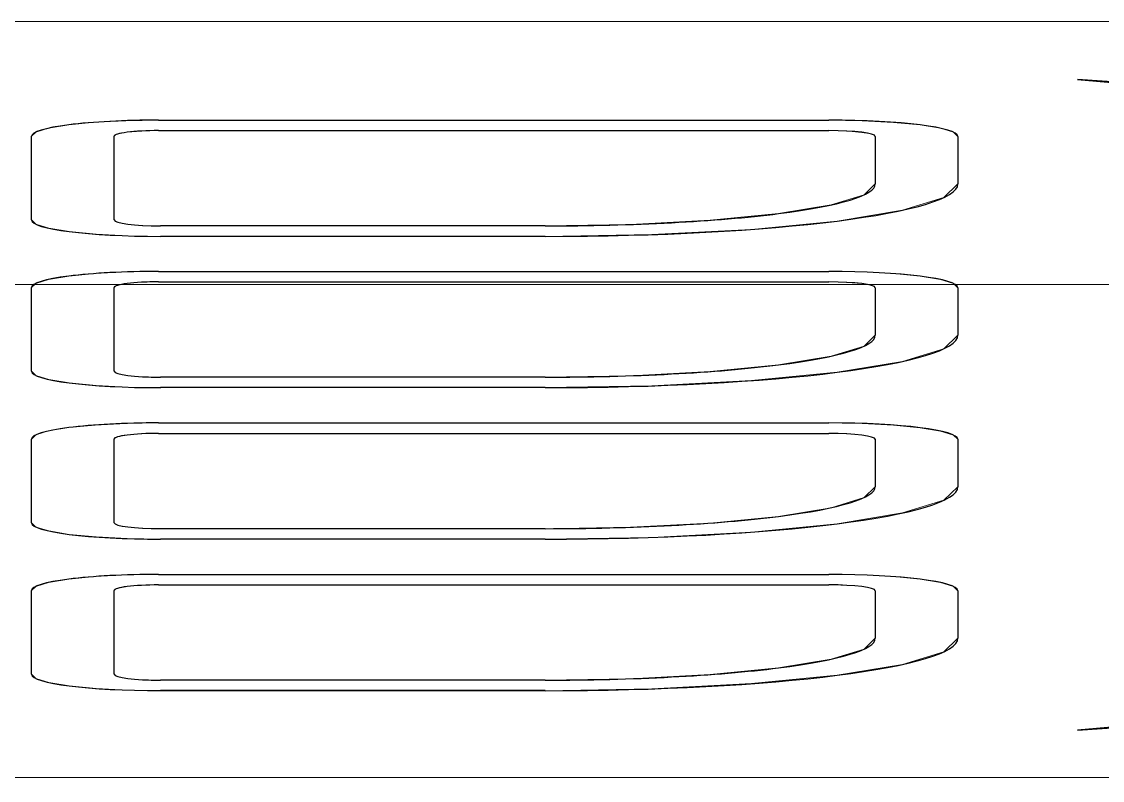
# Model space of a CAD drawing. Header units: millimetres. Extents: x -1 to 471, y -837 to 1.
# Drawn here: x 273.75 to 294.68, y -775.91 to -761.23 of the extents above; entities that cross this region are included whole.
import ezdxf

# ---------------------------------------------------------------- set-up
doc = ezdxf.new("R2010")
doc.units = ezdxf.units.MM
for name, color, linetype in [('IQ_200_3D', 1, 'Continuous'), ('IQ_204_2D', 7, 'Continuous'), ('IQ_BLACK_3D', 250, 'Continuous')]:
    doc.layers.add(name, color=color, linetype=linetype)

msp = doc.modelspace()

# ---------------------------------------------------------------- linework, layer by layer
at = {"layer": 'IQ_200_3D', "linetype": 'Continuous', "lineweight": 5}
msp.add_3dface([(347, -766.312, 937.677), (123.039, -766.312, 937.677), (123.039, -755.283, 931.06), (347, -755.283, 931.06)], dxfattribs=at)
for points, invisible_edges in [([(347, -761.084, 1072.282), (123.039, -761.084, 1072.282), (123.039, -761.225, 1071.707), (347, -761.225, 1071.707)], 1), ([(263, -762.462, 1062.048), (347, -761.225, 1071.707), (123.039, -761.225, 1071.707), (207, -762.462, 1062.048)], 5), ([(347, -761.225, 1071.707), (263, -762.462, 1062.048), (294.199, -762.346, 1062.954)], 15), ([(347, -761.225, 1071.707), (294.199, -762.346, 1062.954), (302.743, -762.942, 1058.293)], 13), ([(276.406, -763.132, 1056.81), (294.199, -762.346, 1062.954), (263, -762.462, 1062.048)], 15), ([(275.768, -763.143, 1056.727), (276.406, -763.132, 1056.81), (263, -762.462, 1062.048)], 14), ([(274.664, -763.224, 1056.094), (275.174, -763.174, 1056.482), (263, -762.462, 1062.048)], 14), ([(275.768, -763.143, 1056.727), (263, -762.462, 1062.048), (275.174, -763.174, 1056.482)], 3), ([(274.027, -763.364, 1054.999), (274.273, -763.288, 1055.588), (263, -762.462, 1062.048)], 14), ([(263, -762.462, 1062.048), (273.943, -763.445, 1054.366), (274.027, -763.364, 1054.999)], 13), ([(264.725, -764.217, 1048.336), (273.943, -763.445, 1054.366), (263, -762.462, 1062.048)], 15), ([(274.273, -763.288, 1055.588), (274.664, -763.224, 1056.094), (263, -762.462, 1062.048)], 14), ([(289.386, -763.132, 1056.81), (294.199, -762.346, 1062.954), (276.406, -763.132, 1056.81)], 3), ([(294.199, -762.346, 1062.954), (289.386, -763.132, 1056.81), (290.033, -763.143, 1056.725)], 13), ([(290.033, -763.143, 1056.725), (290.636, -763.175, 1056.478), (294.199, -762.346, 1062.954)], 14), ([(290.636, -763.175, 1056.478), (291.154, -763.225, 1056.083), (294.199, -762.346, 1062.954)], 14), ([(291.154, -763.225, 1056.083), (291.551, -763.291, 1055.57), (294.199, -762.346, 1062.954)], 14), ([(301.72, -762.992, 1057.907), (294.199, -762.346, 1062.954), (291.551, -763.291, 1055.57)], 14), ([(291.801, -763.367, 1054.972), (301.72, -762.992, 1057.907), (291.551, -763.291, 1055.57)], 3), ([(291.801, -763.367, 1054.972), (291.886, -763.45, 1054.33), (301.72, -762.992, 1057.907)], 14), ([(303.384, -763.39, 1054.799), (301.72, -762.992, 1057.907), (291.886, -763.45, 1054.33)], 15), ([(275.658, -763.39, 1054.795), (275.543, -763.445, 1054.366), (276.406, -763.335, 1055.223)], 15), ([(283.892, -765.18, 1040.813), (276.406, -763.335, 1055.223), (275.543, -763.445, 1054.366)], 15), ([(276.406, -763.335, 1055.223), (275.974, -763.35, 1055.108), (275.658, -763.39, 1054.795)], 15), ([(275.658, -763.39, 1054.795), (275.974, -763.35, 1055.108), (275.796, -763.367, 1054.972)], 1), ([(276.406, -763.335, 1055.223), (276.183, -763.339, 1055.194), (275.974, -763.35, 1055.108)], 12), ([(283.892, -765.18, 1040.813), (290.286, -764.368, 1047.155), (276.406, -763.335, 1055.223)], 15), ([(290.286, -764.368, 1047.155), (289.386, -763.335, 1055.223), (276.406, -763.335, 1055.223)], 13), ([(289.619, -763.339, 1055.192), (289.386, -763.335, 1055.223), (289.836, -763.351, 1055.103)], 2), ([(289.836, -763.351, 1055.103), (289.386, -763.335, 1055.223), (290.286, -763.45, 1054.33)], 15), ([(290.286, -763.45, 1054.33), (289.386, -763.335, 1055.223), (290.286, -764.368, 1047.155)], 3), ([(289.836, -763.351, 1055.103), (290.286, -763.45, 1054.33), (290.255, -763.42, 1054.561)], 13), ([(290.255, -763.42, 1054.561), (290.022, -763.369, 1054.961), (289.836, -763.351, 1055.103)], 13), ([(290.022, -763.369, 1054.961), (290.255, -763.42, 1054.561), (290.165, -763.392, 1054.776)], 1), ([(271.556, -764.217, 1048.336), (273.943, -763.445, 1054.366), (264.725, -764.217, 1048.336)], 3), ([(273.943, -765.065, 1041.706), (273.943, -763.445, 1054.366), (271.556, -764.217, 1048.336)], 14), ([(275.572, -763.416, 1054.588), (275.543, -763.445, 1054.366), (275.658, -763.39, 1054.795)], 2), ([(275.543, -763.445, 1054.366), (275.543, -765.065, 1041.706), (283.892, -765.18, 1040.813)], 14), ([(291.551, -766.219, 1032.689), (303.384, -763.39, 1054.799), (291.614, -764.631, 1045.103)], 15), ([(303.384, -763.39, 1054.799), (291.551, -766.219, 1032.689), (291.801, -766.296, 1032.091)], 13), ([(291.886, -764.368, 1047.155), (291.614, -764.631, 1045.103), (303.384, -763.39, 1054.799)], 14), ([(291.886, -766.378, 1031.45), (303.384, -763.39, 1054.799), (291.801, -766.296, 1032.091)], 3), ([(291.886, -764.368, 1047.155), (303.384, -763.39, 1054.799), (291.886, -763.45, 1054.33)], 3), ([(291.886, -767.296, 1024.274), (291.886, -769.311, 1008.537), (303.384, -763.39, 1054.799)], 15), ([(303.384, -763.39, 1054.799), (291.886, -766.378, 1031.45), (291.886, -767.296, 1024.274)], 13), ([(303.384, -773.897, 972.703), (303.384, -763.39, 1054.799), (291.886, -769.311, 1008.537)], 14), ([(273.943, -765.065, 1041.706), (271.556, -764.217, 1048.336), (271.556, -764.318, 1047.542)], 13), ([(274.028, -765.147, 1041.064), (273.943, -765.065, 1041.706), (264.725, -764.318, 1047.542)], 14), ([(271.556, -764.318, 1047.542), (264.725, -764.318, 1047.542), (273.943, -765.065, 1041.706)], 14), ([(264.725, -764.318, 1047.542), (274.027, -766.292, 1032.118), (274.028, -765.147, 1041.064)], 15), ([(264.725, -767.145, 1025.455), (274.027, -766.292, 1032.118), (264.725, -764.318, 1047.542)], 15), ([(290.286, -764.368, 1047.155), (283.892, -765.18, 1040.813), (285.547, -765.152, 1041.029)], 13), ([(285.547, -765.152, 1041.029), (290.068, -764.578, 1045.513), (290.286, -764.368, 1047.155)], 13), ([(285.547, -765.152, 1041.029), (288.413, -764.942, 1042.67), (290.068, -764.578, 1045.513)], 15), ([(290.068, -764.578, 1045.513), (288.413, -764.942, 1042.67), (289.429, -764.774, 1043.984)], 1), ([(291.614, -764.631, 1045.103), (290.815, -764.875, 1043.19), (291.551, -766.219, 1032.689)], 14), ([(287.089, -765.071, 1041.662), (288.413, -764.942, 1042.67), (285.547, -765.152, 1041.029)], 2), ([(291.154, -766.154, 1033.203), (290.815, -764.875, 1043.19), (289.545, -765.085, 1041.548)], 13), ([(291.154, -766.154, 1033.203), (291.551, -766.219, 1032.689), (290.815, -764.875, 1043.19)], 14), ([(274.273, -766.217, 1032.708), (274.028, -765.147, 1041.064), (274.027, -766.292, 1032.118)], 3), ([(274.278, -765.224, 1040.466), (274.028, -765.147, 1041.064), (274.273, -766.217, 1032.708)], 14), ([(274.278, -765.224, 1040.466), (274.273, -766.217, 1032.708), (274.664, -766.152, 1033.214)], 13), ([(274.664, -766.152, 1033.214), (274.675, -765.29, 1039.952), (274.278, -765.224, 1040.466)], 13), ([(275.993, -765.164, 1040.932), (276.443, -765.18, 1040.813), (275.543, -765.065, 1041.706)], 15), ([(275.573, -765.095, 1041.474), (275.993, -765.164, 1040.932), (275.543, -765.065, 1041.706)], 3), ([(283.892, -765.18, 1040.813), (275.543, -765.065, 1041.706), (276.443, -765.18, 1040.813)], 3), ([(275.573, -765.095, 1041.474), (275.806, -765.146, 1041.074), (275.993, -765.164, 1040.932)], 13), ([(275.663, -765.122, 1041.259), (275.806, -765.146, 1041.074), (275.573, -765.095, 1041.474)], 2), ([(276.443, -765.18, 1040.813), (275.993, -765.164, 1040.932), (276.21, -765.176, 1040.843)], 1), ([(289.386, -766.061, 1033.929), (287.889, -765.247, 1040.288), (285.961, -765.348, 1039.496)], 13), ([(290.033, -766.071, 1033.845), (289.545, -765.085, 1041.548), (287.889, -765.247, 1040.288)], 13), ([(287.889, -765.247, 1040.288), (289.386, -766.061, 1033.929), (290.033, -766.071, 1033.845)], 13), ([(289.545, -765.085, 1041.548), (290.033, -766.071, 1033.845), (290.636, -766.103, 1033.597)], 13), ([(289.545, -765.085, 1041.548), (290.636, -766.103, 1033.597), (291.154, -766.154, 1033.203)], 13), ([(274.664, -766.152, 1033.214), (275.174, -766.103, 1033.602), (274.675, -765.29, 1039.952)], 14), ([(275.193, -765.34, 1039.558), (274.675, -765.29, 1039.952), (275.174, -766.103, 1033.602)], 14), ([(275.768, -766.071, 1033.846), (275.193, -765.34, 1039.558), (275.174, -766.103, 1033.602)], 3), ([(275.796, -765.372, 1039.31), (275.193, -765.34, 1039.558), (275.768, -766.071, 1033.846)], 14), ([(276.406, -766.061, 1033.929), (275.796, -765.372, 1039.31), (275.768, -766.071, 1033.846)], 3), ([(276.443, -765.383, 1039.226), (275.796, -765.372, 1039.31), (276.406, -766.061, 1033.929)], 14), ([(283.892, -765.383, 1039.226), (276.443, -765.383, 1039.226), (276.406, -766.061, 1033.929), (289.386, -766.061, 1033.929)], 10), ([(289.386, -766.061, 1033.929), (285.961, -765.348, 1039.496), (283.892, -765.383, 1039.226)], 13), ([(347, -769.973, 940.496), (123.039, -769.973, 940.496), (123.039, -766.312, 937.677), (347, -766.312, 937.677)], 1), ([(264.725, -767.145, 1025.455), (273.943, -766.373, 1031.486), (274.027, -766.292, 1032.118)], 13), ([(275.658, -766.319, 1031.914), (275.543, -766.373, 1031.486), (276.406, -766.264, 1032.342)], 15), ([(283.892, -768.108, 1017.932), (276.406, -766.264, 1032.342), (275.543, -766.373, 1031.486)], 15), ([(276.406, -766.264, 1032.342), (275.974, -766.278, 1032.228), (275.658, -766.319, 1031.914)], 15), ([(275.658, -766.319, 1031.914), (275.974, -766.278, 1032.228), (275.796, -766.296, 1032.091)], 1), ([(276.406, -766.264, 1032.342), (276.183, -766.267, 1032.313), (275.974, -766.278, 1032.228)], 12), ([(283.892, -768.108, 1017.932), (290.286, -767.296, 1024.274), (276.406, -766.264, 1032.342)], 15), ([(290.286, -767.296, 1024.274), (289.386, -766.264, 1032.342), (276.406, -766.264, 1032.342)], 13), ([(289.619, -766.268, 1032.312), (289.386, -766.264, 1032.342), (289.836, -766.279, 1032.223)], 2), ([(289.836, -766.279, 1032.223), (289.386, -766.264, 1032.342), (290.286, -766.378, 1031.45)], 15), ([(290.286, -766.378, 1031.45), (289.386, -766.264, 1032.342), (290.286, -767.296, 1024.274)], 3), ([(289.836, -766.279, 1032.223), (290.286, -766.378, 1031.45), (290.255, -766.348, 1031.681)], 13), ([(290.255, -766.348, 1031.681), (290.022, -766.297, 1032.081), (289.836, -766.279, 1032.223)], 13), ([(290.022, -766.297, 1032.081), (290.255, -766.348, 1031.681), (290.165, -766.321, 1031.896)], 1), ([(273.943, -766.373, 1031.486), (264.725, -767.145, 1025.455), (271.556, -767.145, 1025.455)], 13), ([(273.943, -767.994, 1018.825), (273.943, -766.373, 1031.486), (271.556, -767.145, 1025.455)], 14), ([(275.572, -766.345, 1031.708), (275.543, -766.373, 1031.486), (275.658, -766.319, 1031.914)], 2), ([(275.543, -766.373, 1031.486), (275.543, -767.994, 1018.825), (283.892, -768.108, 1017.932)], 14), ([(273.943, -767.994, 1018.825), (271.556, -767.145, 1025.455), (271.556, -767.247, 1024.662)], 13), ([(273.943, -767.994, 1018.825), (271.556, -767.247, 1024.662), (264.725, -767.247, 1024.662)], 13), ([(273.943, -767.994, 1018.825), (264.725, -767.247, 1024.662), (274.028, -768.076, 1018.183)], 3), ([(264.725, -767.247, 1024.662), (274.027, -769.225, 1009.205), (274.028, -768.076, 1018.183)], 15), ([(264.725, -770.078, 1002.542), (274.027, -769.225, 1009.205), (264.725, -767.247, 1024.662)], 15), ([(290.286, -767.296, 1024.274), (283.892, -768.108, 1017.932), (285.547, -768.08, 1018.149)], 13), ([(285.547, -768.08, 1018.149), (288.413, -767.87, 1019.79), (290.286, -767.296, 1024.274)], 15), ([(289.429, -767.702, 1021.103), (290.286, -767.296, 1024.274), (288.413, -767.87, 1019.79)], 3), ([(290.286, -767.296, 1024.274), (289.429, -767.702, 1021.103), (290.068, -767.506, 1022.633)], 1), ([(291.801, -769.228, 1009.178), (291.886, -767.296, 1024.274), (291.614, -767.559, 1022.222)], 13), ([(291.801, -769.228, 1009.178), (291.886, -769.311, 1008.537), (291.886, -767.296, 1024.274)], 14), ([(291.551, -769.152, 1009.776), (291.614, -767.559, 1022.222), (290.815, -767.804, 1020.31)], 13), ([(291.801, -769.228, 1009.178), (291.614, -767.559, 1022.222), (291.551, -769.152, 1009.776)], 3), ([(287.089, -767.999, 1018.782), (288.413, -767.87, 1019.79), (285.547, -768.08, 1018.149)], 2), ([(291.154, -769.086, 1010.29), (290.815, -767.804, 1020.31), (289.545, -768.014, 1018.668)], 13), ([(291.551, -769.152, 1009.776), (290.815, -767.804, 1020.31), (291.154, -769.086, 1010.29)], 3), ([(274.273, -769.15, 1009.795), (274.028, -768.076, 1018.183), (274.027, -769.225, 1009.205)], 3), ([(274.273, -769.15, 1009.795), (274.278, -768.152, 1017.585), (274.028, -768.076, 1018.183)], 13), ([(274.664, -769.085, 1010.301), (274.278, -768.152, 1017.585), (274.273, -769.15, 1009.795)], 3), ([(274.675, -768.218, 1017.072), (274.278, -768.152, 1017.585), (274.664, -769.085, 1010.301)], 14), ([(275.993, -768.093, 1018.052), (276.443, -768.108, 1017.932), (275.543, -767.994, 1018.825)], 15), ([(275.573, -768.023, 1018.594), (275.993, -768.093, 1018.052), (275.543, -767.994, 1018.825)], 3), ([(283.892, -768.108, 1017.932), (275.543, -767.994, 1018.825), (276.443, -768.108, 1017.932)], 3), ([(275.573, -768.023, 1018.594), (275.806, -768.075, 1018.194), (275.993, -768.093, 1018.052)], 13), ([(275.663, -768.051, 1018.379), (275.806, -768.075, 1018.194), (275.573, -768.023, 1018.594)], 2), ([(276.443, -768.108, 1017.932), (275.993, -768.093, 1018.052), (276.21, -768.104, 1017.963)], 1), ([(287.889, -768.175, 1017.408), (285.961, -768.277, 1016.615), (289.386, -768.993, 1011.016)], 14), ([(289.545, -768.014, 1018.668), (287.889, -768.175, 1017.408), (290.033, -769.004, 1010.932)], 14), ([(289.386, -768.993, 1011.016), (290.033, -769.004, 1010.932), (287.889, -768.175, 1017.408)], 14), ([(290.636, -769.036, 1010.684), (289.545, -768.014, 1018.668), (290.033, -769.004, 1010.932)], 3), ([(291.154, -769.086, 1010.29), (289.545, -768.014, 1018.668), (290.636, -769.036, 1010.684)], 3), ([(274.664, -769.085, 1010.301), (275.174, -769.035, 1010.689), (274.675, -768.218, 1017.072)], 14), ([(275.193, -768.269, 1016.678), (274.675, -768.218, 1017.072), (275.174, -769.035, 1010.689)], 14), ([(275.768, -769.004, 1010.933), (275.193, -768.269, 1016.678), (275.174, -769.035, 1010.689)], 3), ([(275.796, -768.3, 1016.43), (275.193, -768.269, 1016.678), (275.768, -769.004, 1010.933)], 14), ([(275.768, -769.004, 1010.933), (276.406, -768.993, 1011.016), (275.796, -768.3, 1016.43)], 14), ([(276.443, -768.311, 1016.345), (275.796, -768.3, 1016.43), (276.406, -768.993, 1011.016)], 14), ([(283.892, -768.311, 1016.345), (276.443, -768.311, 1016.345), (276.406, -768.993, 1011.016), (289.386, -768.993, 1011.016)], 10), ([(285.961, -768.277, 1016.615), (283.892, -768.311, 1016.345), (289.386, -768.993, 1011.016)], 14), ([(264.725, -770.078, 1002.542), (273.943, -769.306, 1008.573), (274.027, -769.225, 1009.205)], 13), ([(275.658, -769.251, 1009.001), (275.543, -769.306, 1008.573), (276.406, -769.196, 1009.429)], 15), ([(283.892, -771.041, 995.019), (276.406, -769.196, 1009.429), (275.543, -769.306, 1008.573)], 15), ([(276.406, -769.196, 1009.429), (275.974, -769.211, 1009.315), (275.658, -769.251, 1009.001)], 15), ([(275.658, -769.251, 1009.001), (275.974, -769.211, 1009.315), (275.796, -769.228, 1009.178)], 1), ([(276.406, -769.196, 1009.429), (276.183, -769.2, 1009.4), (275.974, -769.211, 1009.315)], 12), ([(283.892, -771.041, 995.019), (290.286, -770.229, 1001.361), (276.406, -769.196, 1009.429)], 15), ([(290.286, -770.229, 1001.361), (289.386, -769.196, 1009.429), (276.406, -769.196, 1009.429)], 13), ([(289.619, -769.2, 1009.399), (289.386, -769.196, 1009.429), (289.836, -769.212, 1009.31)], 2), ([(289.836, -769.212, 1009.31), (289.386, -769.196, 1009.429), (290.286, -769.311, 1008.537)], 15), ([(290.286, -769.311, 1008.537), (289.386, -769.196, 1009.429), (290.286, -770.229, 1001.361)], 3), ([(289.836, -769.212, 1009.31), (290.286, -769.311, 1008.537), (290.255, -769.281, 1008.768)], 13), ([(290.255, -769.281, 1008.768), (290.022, -769.23, 1009.168), (289.836, -769.212, 1009.31)], 13), ([(290.022, -769.23, 1009.168), (290.255, -769.281, 1008.768), (290.165, -769.254, 1008.983)], 1), ([(273.943, -769.306, 1008.573), (264.725, -770.078, 1002.542), (271.556, -770.078, 1002.542)], 13), ([(273.943, -770.926, 995.912), (273.943, -769.306, 1008.573), (271.556, -770.078, 1002.542)], 14), ([(275.572, -769.278, 1008.795), (275.543, -769.306, 1008.573), (275.658, -769.251, 1009.001)], 2), ([(275.543, -769.306, 1008.573), (275.543, -770.926, 995.912), (283.892, -771.041, 995.019)], 14), ([(291.886, -770.229, 1001.361), (303.384, -773.897, 972.703), (291.886, -769.311, 1008.537)], 3), ([(347, -772.889, 944.08), (123.039, -772.889, 944.08), (123.039, -769.973, 940.496), (347, -769.973, 940.496)], 5), ([(273.943, -770.926, 995.912), (271.556, -770.078, 1002.542), (271.556, -770.179, 1001.749)], 13), ([(273.943, -770.926, 995.912), (271.556, -770.179, 1001.749), (264.725, -770.179, 1001.749)], 13), ([(273.943, -770.926, 995.912), (264.725, -770.179, 1001.749), (274.028, -771.009, 995.27)], 3), ([(264.725, -770.179, 1001.749), (274.027, -772.158, 986.292), (274.028, -771.009, 995.27)], 15), ([(264.725, -773.011, 979.629), (274.027, -772.158, 986.292), (264.725, -770.179, 1001.749)], 15), ([(290.286, -770.229, 1001.361), (283.892, -771.041, 995.019), (285.547, -771.013, 995.235)], 13), ([(285.547, -771.013, 995.235), (288.413, -770.803, 996.877), (290.286, -770.229, 1001.361)], 15), ([(288.413, -770.803, 996.877), (290.068, -770.439, 999.72), (290.286, -770.229, 1001.361)], 13), ([(303.384, -773.897, 972.703), (291.886, -770.229, 1001.361), (291.614, -770.492, 999.309)], 13), ([(290.068, -770.439, 999.72), (288.413, -770.803, 996.877), (289.429, -770.635, 998.19)], 1), ([(291.614, -770.492, 999.309), (290.815, -770.736, 997.397), (291.551, -772.085, 986.863)], 14), ([(291.614, -770.492, 999.309), (291.551, -772.085, 986.863), (291.801, -772.161, 986.265)], 13), ([(291.614, -770.492, 999.309), (291.801, -772.161, 986.265), (303.384, -773.897, 972.703)], 15), ([(287.089, -770.932, 995.869), (288.413, -770.803, 996.877), (285.547, -771.013, 995.235)], 2), ([(289.545, -770.947, 995.755), (291.154, -772.019, 987.377), (290.815, -770.736, 997.397)], 3), ([(291.551, -772.085, 986.863), (290.815, -770.736, 997.397), (291.154, -772.019, 987.377)], 3), ([(274.273, -772.082, 986.882), (274.028, -771.009, 995.27), (274.027, -772.158, 986.292)], 3), ([(274.273, -772.082, 986.882), (274.278, -771.085, 994.672), (274.028, -771.009, 995.27)], 13), ([(274.664, -772.018, 987.388), (274.278, -771.085, 994.672), (274.273, -772.082, 986.882)], 3), ([(274.675, -771.151, 994.159), (274.278, -771.085, 994.672), (274.664, -772.018, 987.388)], 14), ([(275.993, -771.025, 995.139), (276.443, -771.041, 995.019), (275.543, -770.926, 995.912)], 15), ([(275.573, -770.956, 995.681), (275.993, -771.025, 995.139), (275.543, -770.926, 995.912)], 3), ([(283.892, -771.041, 995.019), (275.543, -770.926, 995.912), (276.443, -771.041, 995.019)], 3), ([(275.573, -770.956, 995.681), (275.806, -771.007, 995.281), (275.993, -771.025, 995.139)], 13), ([(275.663, -770.984, 995.466), (275.806, -771.007, 995.281), (275.573, -770.956, 995.681)], 2), ([(276.443, -771.041, 995.019), (275.993, -771.025, 995.139), (276.21, -771.037, 995.05)], 1), ([(289.386, -771.926, 988.103), (287.889, -771.108, 994.495), (285.961, -771.209, 993.702)], 13), ([(289.545, -770.947, 995.755), (287.889, -771.108, 994.495), (290.033, -771.937, 988.019)], 14), ([(287.889, -771.108, 994.495), (289.386, -771.926, 988.103), (290.033, -771.937, 988.019)], 13), ([(289.545, -770.947, 995.755), (290.636, -771.968, 987.771), (291.154, -772.019, 987.377)], 13), ([(290.636, -771.968, 987.771), (289.545, -770.947, 995.755), (290.033, -771.937, 988.019)], 3), ([(274.664, -772.018, 987.388), (275.174, -771.968, 987.776), (274.675, -771.151, 994.159)], 14), ([(275.193, -771.201, 993.764), (274.675, -771.151, 994.159), (275.174, -771.968, 987.776)], 14), ([(275.768, -771.937, 988.02), (275.193, -771.201, 993.764), (275.174, -771.968, 987.776)], 3), ([(275.796, -771.233, 993.517), (275.193, -771.201, 993.764), (275.768, -771.937, 988.02)], 14), ([(275.768, -771.937, 988.02), (276.406, -771.926, 988.103), (275.796, -771.233, 993.517)], 14), ([(276.443, -771.244, 993.432), (275.796, -771.233, 993.517), (276.406, -771.926, 988.103)], 14), ([(283.892, -771.244, 993.432), (276.443, -771.244, 993.432), (276.406, -771.926, 988.103), (289.386, -771.926, 988.103)], 10), ([(289.386, -771.926, 988.103), (285.961, -771.209, 993.702), (283.892, -771.244, 993.432)], 13), ([(264.725, -773.011, 979.629), (273.943, -772.239, 985.66), (274.027, -772.158, 986.292)], 13), ([(275.658, -772.184, 986.088), (275.543, -772.239, 985.66), (276.406, -772.129, 986.516)], 15), ([(283.892, -773.973, 972.106), (276.406, -772.129, 986.516), (275.543, -772.239, 985.66)], 15), ([(276.406, -772.129, 986.516), (275.974, -772.144, 986.401), (275.658, -772.184, 986.088)], 15), ([(275.658, -772.184, 986.088), (275.974, -772.144, 986.401), (275.796, -772.161, 986.265)], 1), ([(276.406, -772.129, 986.516), (276.183, -772.133, 986.487), (275.974, -772.144, 986.401)], 12), ([(283.892, -773.973, 972.106), (290.286, -773.162, 978.448), (276.406, -772.129, 986.516)], 15), ([(290.286, -773.162, 978.448), (289.386, -772.129, 986.516), (276.406, -772.129, 986.516)], 13), ([(289.619, -772.133, 986.486), (289.386, -772.129, 986.516), (289.836, -772.144, 986.397)], 2), ([(289.836, -772.144, 986.397), (289.386, -772.129, 986.516), (290.286, -772.243, 985.623)], 15), ([(290.286, -772.243, 985.623), (289.386, -772.129, 986.516), (290.286, -773.162, 978.448)], 3), ([(289.836, -772.144, 986.397), (290.286, -772.243, 985.623), (290.255, -772.214, 985.854)], 13), ([(290.255, -772.214, 985.854), (290.022, -772.162, 986.255), (289.836, -772.144, 986.397)], 13), ([(290.022, -772.162, 986.255), (290.255, -772.214, 985.854), (290.165, -772.186, 986.07)], 1), ([(291.886, -772.243, 985.623), (303.384, -773.897, 972.703), (291.801, -772.161, 986.265)], 3), ([(273.943, -772.239, 985.66), (264.725, -773.011, 979.629), (271.556, -773.011, 979.629)], 13), ([(273.943, -773.859, 972.999), (273.943, -772.239, 985.66), (271.556, -773.011, 979.629)], 14), ([(275.572, -772.21, 985.882), (275.543, -772.239, 985.66), (275.658, -772.184, 986.088)], 2), ([(275.543, -772.239, 985.66), (275.543, -773.859, 972.999), (283.892, -773.973, 972.106)], 14), ([(291.886, -773.162, 978.448), (303.384, -773.897, 972.703), (291.886, -772.243, 985.623)], 3), ([(347, -774.905, 948.237), (123.039, -774.905, 948.237), (123.039, -772.889, 944.08), (347, -772.889, 944.08)], 5), ([(273.943, -773.859, 972.999), (271.556, -773.011, 979.629), (271.556, -773.112, 978.835)], 13), ([(264.725, -773.112, 978.835), (263, -774.765, 965.924), (273.943, -773.859, 972.999)], 15), ([(264.725, -773.112, 978.835), (273.943, -773.859, 972.999), (271.556, -773.112, 978.835)], 3), ([(290.286, -773.162, 978.448), (283.892, -773.973, 972.106), (285.547, -773.946, 972.322)], 13), ([(285.547, -773.946, 972.322), (288.413, -773.736, 973.964), (290.286, -773.162, 978.448)], 15), ([(289.429, -773.567, 975.277), (290.286, -773.162, 978.448), (288.413, -773.736, 973.964)], 3), ([(290.286, -773.162, 978.448), (289.429, -773.567, 975.277), (290.068, -773.372, 976.807)], 1), ([(291.614, -773.424, 976.396), (303.384, -773.897, 972.703), (291.886, -773.162, 978.448)], 3), ([(291.614, -773.424, 976.396), (290.815, -773.669, 974.484), (301.72, -774.295, 969.594)], 14), ([(301.72, -774.295, 969.594), (303.384, -773.897, 972.703), (291.614, -773.424, 976.396)], 15), ([(287.089, -773.865, 972.956), (288.413, -773.736, 973.964), (285.547, -773.946, 972.322)], 2), ([(290.815, -773.669, 974.484), (289.545, -773.879, 972.842), (294.199, -774.941, 964.548)], 14), ([(294.199, -774.941, 964.548), (301.72, -774.295, 969.594), (290.815, -773.669, 974.484)], 14), ([(274.028, -773.941, 972.357), (273.943, -773.859, 972.999), (263, -774.765, 965.924)], 14), ([(274.028, -773.941, 972.357), (263, -774.765, 965.924), (274.278, -774.018, 971.759)], 3), ([(274.278, -774.018, 971.759), (263, -774.765, 965.924), (274.675, -774.084, 971.245)], 3), ([(275.993, -773.958, 972.226), (276.443, -773.973, 972.106), (275.543, -773.859, 972.999)], 15), ([(275.573, -773.889, 972.768), (275.993, -773.958, 972.226), (275.543, -773.859, 972.999)], 3), ([(283.892, -773.973, 972.106), (275.543, -773.859, 972.999), (276.443, -773.973, 972.106)], 3), ([(275.573, -773.889, 972.768), (275.806, -773.94, 972.368), (275.993, -773.958, 972.226)], 13), ([(275.663, -773.916, 972.553), (275.806, -773.94, 972.368), (275.573, -773.889, 972.768)], 2), ([(276.443, -773.973, 972.106), (275.993, -773.958, 972.226), (276.21, -773.969, 972.137)], 1), ([(294.199, -774.941, 964.548), (287.889, -774.041, 971.581), (285.961, -774.142, 970.789)], 13), ([(287.889, -774.041, 971.581), (294.199, -774.941, 964.548), (289.545, -773.879, 972.842)], 3), ([(275.193, -774.134, 970.851), (274.675, -774.084, 971.245), (263, -774.765, 965.924)], 14), ([(275.796, -774.166, 970.604), (275.193, -774.134, 970.851), (263, -774.765, 965.924)], 14), ([(276.443, -774.177, 970.519), (275.796, -774.166, 970.604), (263, -774.765, 965.924)], 14), ([(276.443, -774.177, 970.519), (263, -774.765, 965.924), (294.199, -774.941, 964.548)], 15), ([(276.443, -774.177, 970.519), (294.199, -774.941, 964.548), (283.892, -774.177, 970.519)], 3), ([(294.199, -774.941, 964.548), (285.961, -774.142, 970.789), (283.892, -774.177, 970.519)], 13), ([(347, -775.86, 957.366), (302.743, -774.344, 969.209), (294.199, -774.941, 964.548)], 13), ([(123.039, -775.86, 957.366), (347, -775.86, 957.366), (263, -774.765, 965.924), (207, -774.765, 965.924)], 10), ([(347, -775.86, 957.366), (294.199, -774.941, 964.548), (263, -774.765, 965.924)], 15), ([(347, -775.913, 952.746), (123.039, -775.913, 952.746), (123.039, -774.905, 948.237), (347, -774.905, 948.237)], 5), ([(347, -775.86, 957.366), (123.039, -775.86, 957.366), (123.039, -775.913, 952.746), (347, -775.913, 952.746)], 4)]:
    msp.add_3dface(points, dxfattribs=dict(at, invisible_edges=invisible_edges))
at = {"layer": 'IQ_204_2D'}
for p, q in [((302.743, -762.942), (294.199, -762.346)), ((294.199, -762.346), (301.72, -762.992)), ((276.406, -763.132), (289.386, -763.132)), ((276.406, -763.335), (289.386, -763.335)), ((273.943, -765.065), (273.943, -763.445)), ((275.543, -765.065), (275.543, -763.445)), ((290.286, -763.449), (290.286, -764.368)), ((291.886, -763.449), (291.886, -764.368)), ((283.892, -765.18), (276.443, -765.18)), ((283.892, -765.383), (276.443, -765.383)), ((276.406, -766.061), (289.386, -766.061)), ((276.406, -766.264), (289.386, -766.264)), ((273.943, -767.994), (273.943, -766.373)), ((275.543, -767.994), (275.543, -766.373)), ((290.286, -766.378), (290.286, -767.296)), ((291.886, -766.378), (291.886, -767.296)), ((283.892, -768.108), (276.443, -768.108)), ((283.892, -768.311), (276.443, -768.311)), ((276.406, -768.993), (289.386, -768.993)), ((276.406, -769.196), (289.386, -769.196)), ((273.943, -770.926), (273.943, -769.306)), ((275.543, -770.926), (275.543, -769.306)), ((290.286, -769.311), (290.286, -770.229)), ((291.886, -769.311), (291.886, -770.229)), ((283.892, -771.041), (276.443, -771.041)), ((283.892, -771.244), (276.443, -771.244)), ((276.406, -771.926), (289.386, -771.926)), ((276.406, -772.129), (289.386, -772.129)), ((273.943, -773.859), (273.943, -772.239)), ((275.543, -773.859), (275.543, -772.239)), ((290.286, -772.243), (290.286, -773.162)), ((291.886, -772.243), (291.886, -773.162)), ((283.892, -773.973), (276.443, -773.973)), ((283.892, -774.176), (276.443, -774.176)), ((301.72, -774.295), (294.199, -774.941)), ((294.199, -774.941), (302.743, -774.344))]:
    msp.add_line(p, q, dxfattribs=at)
for centre, major_axis, start_param, end_param in [((276.406, -763.445), (2.463, 0), 1.570796, 3.141593), ((289.386, -763.449), (2.5, 0), 0, 1.570796), ((276.406, -763.445), (0.863, 0), 1.570796, 3.141593), ((289.386, -763.449), (0.9, 0), 0, 1.570796), ((283.892, -764.368), (-6.394, 0), 1.570796, 3.141593), ((283.892, -764.368), (7.994, 0), 4.712389, 6.283185), ((276.443, -765.065), (2.5, 0), 3.141593, 4.712389), ((276.443, -765.065), (0.9, 0), 3.141593, 4.712389), ((276.406, -766.373), (2.463, 0), 1.570796, 3.141593), ((289.386, -766.378), (2.5, 0), 0, 1.570796), ((276.406, -766.373), (0.863, 0), 1.570796, 3.141593), ((289.386, -766.378), (0.9, 0), 0, 1.570796), ((283.892, -767.296), (-6.394, 0), 1.570796, 3.141593), ((283.892, -767.296), (7.994, 0), 4.712389, 6.283185), ((276.443, -767.994), (2.5, 0), 3.141593, 4.712389), ((276.443, -767.994), (0.9, 0), 3.141593, 4.712389), ((276.406, -769.306), (2.463, 0), 1.570796, 3.141593), ((289.386, -769.311), (2.5, 0), 0, 1.570796), ((276.406, -769.306), (0.863, 0), 1.570796, 3.141593), ((289.386, -769.311), (0.9, 0), 0, 1.570796), ((283.892, -770.229), (-6.394, 0), 1.570796, 3.141593), ((283.892, -770.229), (7.994, 0), 4.712389, 6.283185), ((276.443, -770.926), (2.5, 0), 3.141593, 4.712389), ((276.443, -770.926), (0.9, 0), 3.141593, 4.712389), ((276.406, -772.239), (2.463, 0), 1.570796, 3.141593), ((289.386, -772.243), (2.5, 0), 0, 1.570796), ((276.406, -772.239), (0.863, 0), 1.570796, 3.141593), ((289.386, -772.243), (0.9, 0), 0, 1.570796), ((283.892, -773.162), (-6.394, 0), 1.570796, 3.141593), ((283.892, -773.162), (7.994, 0), 4.712389, 6.283185), ((276.443, -773.859), (2.5, 0), 3.141593, 4.712389), ((276.443, -773.859), (0.9, 0), 3.141593, 4.712389)]:
    msp.add_ellipse(centre, major_axis=major_axis, ratio=0.126955, start_param=start_param, end_param=end_param, dxfattribs=at)
at = {"layer": 'IQ_BLACK_3D', "linetype": 'Continuous', "lineweight": 5}
for points, invisible_edges in [([(294.199, -762.346, 1062.954), (301.72, -762.992, 1057.907), (302.743, -762.942, 1058.293)], 2), ([(274.664, -763.224, 1056.094), (275.796, -763.367, 1054.972), (275.174, -763.174, 1056.482)], 3), ([(275.174, -763.174, 1056.482), (275.974, -763.35, 1055.108), (275.768, -763.143, 1056.727)], 3), ([(275.796, -763.367, 1054.972), (275.974, -763.35, 1055.108), (275.174, -763.174, 1056.482)], 14), ([(276.183, -763.339, 1055.194), (276.406, -763.132, 1056.81), (275.768, -763.143, 1056.727)], 13), ([(275.974, -763.35, 1055.108), (276.183, -763.339, 1055.194), (275.768, -763.143, 1056.727)], 14), ([(276.183, -763.339, 1055.194), (276.406, -763.335, 1055.223), (276.406, -763.132, 1056.81)], 14), ([(276.406, -763.335, 1055.223), (289.386, -763.335, 1055.223), (289.386, -763.132, 1056.81), (276.406, -763.132, 1056.81)], 10), ([(289.619, -763.339, 1055.192), (290.033, -763.143, 1056.725), (289.386, -763.132, 1056.81)], 13), ([(289.619, -763.339, 1055.192), (289.386, -763.132, 1056.81), (289.386, -763.335, 1055.223)], 3), ([(289.619, -763.339, 1055.192), (289.836, -763.351, 1055.103), (290.033, -763.143, 1056.725)], 14), ([(290.636, -763.175, 1056.478), (290.033, -763.143, 1056.725), (289.836, -763.351, 1055.103)], 14), ([(290.636, -763.175, 1056.478), (289.836, -763.351, 1055.103), (290.022, -763.369, 1054.961)], 13), ([(291.154, -763.225, 1056.083), (290.636, -763.175, 1056.478), (290.022, -763.369, 1054.961)], 14), ([(274.027, -763.364, 1054.999), (273.943, -763.445, 1054.366), (275.572, -763.416, 1054.588)], 14), ([(274.273, -763.288, 1055.588), (274.027, -763.364, 1054.999), (275.658, -763.39, 1054.795)], 14), ([(275.658, -763.39, 1054.795), (274.027, -763.364, 1054.999), (275.572, -763.416, 1054.588)], 3), ([(274.664, -763.224, 1056.094), (274.273, -763.288, 1055.588), (275.796, -763.367, 1054.972)], 14), ([(274.273, -763.288, 1055.588), (275.658, -763.39, 1054.795), (275.796, -763.367, 1054.972)], 13), ([(291.154, -763.225, 1056.083), (290.022, -763.369, 1054.961), (291.551, -763.291, 1055.57)], 3), ([(290.165, -763.392, 1054.776), (291.551, -763.291, 1055.57), (290.022, -763.369, 1054.961)], 3), ([(291.551, -763.291, 1055.57), (290.165, -763.392, 1054.776), (291.801, -763.367, 1054.972)], 3), ([(290.255, -763.42, 1054.561), (291.801, -763.367, 1054.972), (290.165, -763.392, 1054.776)], 3), ([(291.886, -763.45, 1054.33), (291.801, -763.367, 1054.972), (290.255, -763.42, 1054.561)], 14), ([(275.543, -763.445, 1054.366), (275.572, -763.416, 1054.588), (273.943, -763.445, 1054.366)], 14), ([(275.543, -763.445, 1054.366), (273.943, -763.445, 1054.366), (273.943, -765.065, 1041.706), (275.543, -765.065, 1041.706)], 5), ([(290.255, -763.42, 1054.561), (290.286, -763.45, 1054.33), (291.886, -763.45, 1054.33)], 14), ([(291.886, -764.368, 1047.155), (291.886, -763.45, 1054.33), (290.286, -763.45, 1054.33), (290.286, -764.368, 1047.155)], 10), ([(291.886, -764.368, 1047.155), (290.286, -764.368, 1047.155), (290.068, -764.578, 1045.513)], 13), ([(291.886, -764.368, 1047.155), (290.068, -764.578, 1045.513), (291.614, -764.631, 1045.103)], 3), ([(291.614, -764.631, 1045.103), (290.068, -764.578, 1045.513), (289.429, -764.774, 1043.984)], 13), ([(290.815, -764.875, 1043.19), (291.614, -764.631, 1045.103), (289.429, -764.774, 1043.984)], 14), ([(288.413, -764.942, 1042.67), (290.815, -764.875, 1043.19), (289.429, -764.774, 1043.984)], 3), ([(288.413, -764.942, 1042.67), (287.089, -765.071, 1041.662), (287.889, -765.247, 1040.288)], 14), ([(288.413, -764.942, 1042.67), (287.889, -765.247, 1040.288), (289.545, -765.085, 1041.548)], 13), ([(290.815, -764.875, 1043.19), (288.413, -764.942, 1042.67), (289.545, -765.085, 1041.548)], 3), ([(275.573, -765.095, 1041.474), (275.543, -765.065, 1041.706), (273.943, -765.065, 1041.706)], 14), ([(275.573, -765.095, 1041.474), (273.943, -765.065, 1041.706), (274.028, -765.147, 1041.064)], 13), ([(275.573, -765.095, 1041.474), (274.028, -765.147, 1041.064), (275.663, -765.122, 1041.259)], 3), ([(274.028, -765.147, 1041.064), (274.278, -765.224, 1040.466), (275.663, -765.122, 1041.259)], 14), ([(275.806, -765.146, 1041.074), (275.663, -765.122, 1041.259), (274.278, -765.224, 1040.466)], 14), ([(275.806, -765.146, 1041.074), (274.278, -765.224, 1040.466), (274.675, -765.29, 1039.952)], 13), ([(275.806, -765.146, 1041.074), (274.675, -765.29, 1039.952), (275.193, -765.34, 1039.558)], 13), ([(275.193, -765.34, 1039.558), (275.993, -765.164, 1040.932), (275.806, -765.146, 1041.074)], 13), ([(275.796, -765.372, 1039.31), (275.993, -765.164, 1040.932), (275.193, -765.34, 1039.558)], 3), ([(275.796, -765.372, 1039.31), (276.21, -765.176, 1040.843), (275.993, -765.164, 1040.932)], 13), ([(276.21, -765.176, 1040.843), (275.796, -765.372, 1039.31), (276.443, -765.383, 1039.226)], 13), ([(276.443, -765.383, 1039.226), (276.443, -765.18, 1040.813), (276.21, -765.176, 1040.843)], 13), ([(283.892, -765.383, 1039.226), (283.892, -765.18, 1040.813), (276.443, -765.18, 1040.813), (276.443, -765.383, 1039.226)], 5), ([(283.892, -765.383, 1039.226), (285.961, -765.348, 1039.496), (285.547, -765.152, 1041.029)], 14), ([(283.892, -765.18, 1040.813), (283.892, -765.383, 1039.226), (285.547, -765.152, 1041.029)], 3), ([(287.089, -765.071, 1041.662), (285.547, -765.152, 1041.029), (285.961, -765.348, 1039.496)], 14), ([(287.889, -765.247, 1040.288), (287.089, -765.071, 1041.662), (285.961, -765.348, 1039.496)], 3), ([(274.664, -766.152, 1033.214), (275.796, -766.296, 1032.091), (275.174, -766.103, 1033.602)], 3), ([(275.174, -766.103, 1033.602), (275.974, -766.278, 1032.228), (275.768, -766.071, 1033.846)], 3), ([(275.796, -766.296, 1032.091), (275.974, -766.278, 1032.228), (275.174, -766.103, 1033.602)], 14), ([(276.183, -766.267, 1032.313), (276.406, -766.061, 1033.929), (275.768, -766.071, 1033.846)], 13), ([(275.974, -766.278, 1032.228), (276.183, -766.267, 1032.313), (275.768, -766.071, 1033.846)], 14), ([(276.183, -766.267, 1032.313), (276.406, -766.264, 1032.342), (276.406, -766.061, 1033.929)], 14), ([(276.406, -766.264, 1032.342), (289.386, -766.264, 1032.342), (289.386, -766.061, 1033.929), (276.406, -766.061, 1033.929)], 10), ([(289.619, -766.268, 1032.312), (290.033, -766.071, 1033.845), (289.386, -766.061, 1033.929)], 13), ([(289.619, -766.268, 1032.312), (289.386, -766.061, 1033.929), (289.386, -766.264, 1032.342)], 3), ([(289.619, -766.268, 1032.312), (289.836, -766.279, 1032.223), (290.033, -766.071, 1033.845)], 14), ([(290.636, -766.103, 1033.597), (290.033, -766.071, 1033.845), (289.836, -766.279, 1032.223)], 14), ([(290.636, -766.103, 1033.597), (289.836, -766.279, 1032.223), (290.022, -766.297, 1032.081)], 13), ([(291.154, -766.154, 1033.203), (290.636, -766.103, 1033.597), (290.022, -766.297, 1032.081)], 14), ([(274.027, -766.292, 1032.118), (273.943, -766.373, 1031.486), (275.572, -766.345, 1031.708)], 14), ([(274.273, -766.217, 1032.708), (274.027, -766.292, 1032.118), (275.658, -766.319, 1031.914)], 14), ([(275.658, -766.319, 1031.914), (274.027, -766.292, 1032.118), (275.572, -766.345, 1031.708)], 3), ([(274.664, -766.152, 1033.214), (274.273, -766.217, 1032.708), (275.796, -766.296, 1032.091)], 14), ([(274.273, -766.217, 1032.708), (275.658, -766.319, 1031.914), (275.796, -766.296, 1032.091)], 13), ([(291.154, -766.154, 1033.203), (290.022, -766.297, 1032.081), (291.551, -766.219, 1032.689)], 3), ([(290.165, -766.321, 1031.896), (291.551, -766.219, 1032.689), (290.022, -766.297, 1032.081)], 3), ([(291.551, -766.219, 1032.689), (290.165, -766.321, 1031.896), (291.801, -766.296, 1032.091)], 3), ([(290.255, -766.348, 1031.681), (291.801, -766.296, 1032.091), (290.165, -766.321, 1031.896)], 3), ([(291.886, -766.378, 1031.45), (291.801, -766.296, 1032.091), (290.255, -766.348, 1031.681)], 14), ([(275.543, -766.373, 1031.486), (275.572, -766.345, 1031.708), (273.943, -766.373, 1031.486)], 14), ([(275.543, -766.373, 1031.486), (273.943, -766.373, 1031.486), (273.943, -767.994, 1018.825), (275.543, -767.994, 1018.825)], 5), ([(290.255, -766.348, 1031.681), (290.286, -766.378, 1031.45), (291.886, -766.378, 1031.45)], 14), ([(291.886, -767.296, 1024.274), (291.886, -766.378, 1031.45), (290.286, -766.378, 1031.45), (290.286, -767.296, 1024.274)], 10), ([(291.886, -767.296, 1024.274), (290.286, -767.296, 1024.274), (290.068, -767.506, 1022.633)], 13), ([(291.886, -767.296, 1024.274), (290.068, -767.506, 1022.633), (291.614, -767.559, 1022.222)], 3), ([(291.614, -767.559, 1022.222), (290.068, -767.506, 1022.633), (289.429, -767.702, 1021.103)], 13), ([(290.815, -767.804, 1020.31), (291.614, -767.559, 1022.222), (289.429, -767.702, 1021.103)], 14), ([(288.413, -767.87, 1019.79), (290.815, -767.804, 1020.31), (289.429, -767.702, 1021.103)], 3), ([(288.413, -767.87, 1019.79), (287.089, -767.999, 1018.782), (287.889, -768.175, 1017.408)], 14), ([(288.413, -767.87, 1019.79), (287.889, -768.175, 1017.408), (289.545, -768.014, 1018.668)], 13), ([(290.815, -767.804, 1020.31), (288.413, -767.87, 1019.79), (289.545, -768.014, 1018.668)], 3), ([(275.573, -768.023, 1018.594), (275.543, -767.994, 1018.825), (273.943, -767.994, 1018.825)], 14), ([(275.573, -768.023, 1018.594), (273.943, -767.994, 1018.825), (274.028, -768.076, 1018.183)], 13), ([(275.573, -768.023, 1018.594), (274.028, -768.076, 1018.183), (275.663, -768.051, 1018.379)], 3), ([(274.028, -768.076, 1018.183), (274.278, -768.152, 1017.585), (275.663, -768.051, 1018.379)], 14), ([(275.806, -768.075, 1018.194), (275.663, -768.051, 1018.379), (274.278, -768.152, 1017.585)], 14), ([(275.806, -768.075, 1018.194), (274.278, -768.152, 1017.585), (274.675, -768.218, 1017.072)], 13), ([(275.806, -768.075, 1018.194), (274.675, -768.218, 1017.072), (275.193, -768.269, 1016.678)], 13), ([(275.193, -768.269, 1016.678), (275.993, -768.093, 1018.052), (275.806, -768.075, 1018.194)], 13), ([(275.796, -768.3, 1016.43), (275.993, -768.093, 1018.052), (275.193, -768.269, 1016.678)], 3), ([(275.796, -768.3, 1016.43), (276.21, -768.104, 1017.963), (275.993, -768.093, 1018.052)], 13), ([(276.21, -768.104, 1017.963), (275.796, -768.3, 1016.43), (276.443, -768.311, 1016.345)], 13), ([(276.443, -768.311, 1016.345), (276.443, -768.108, 1017.932), (276.21, -768.104, 1017.963)], 13), ([(283.892, -768.311, 1016.345), (283.892, -768.108, 1017.932), (276.443, -768.108, 1017.932), (276.443, -768.311, 1016.345)], 5), ([(283.892, -768.311, 1016.345), (285.961, -768.277, 1016.615), (285.547, -768.08, 1018.149)], 14), ([(283.892, -768.108, 1017.932), (283.892, -768.311, 1016.345), (285.547, -768.08, 1018.149)], 3), ([(287.089, -767.999, 1018.782), (285.547, -768.08, 1018.149), (285.961, -768.277, 1016.615)], 14), ([(287.889, -768.175, 1017.408), (287.089, -767.999, 1018.782), (285.961, -768.277, 1016.615)], 3), ([(274.664, -769.085, 1010.301), (275.796, -769.228, 1009.178), (275.174, -769.035, 1010.689)], 3), ([(275.174, -769.035, 1010.689), (275.974, -769.211, 1009.315), (275.768, -769.004, 1010.933)], 3), ([(275.796, -769.228, 1009.178), (275.974, -769.211, 1009.315), (275.174, -769.035, 1010.689)], 14), ([(276.183, -769.2, 1009.4), (276.406, -768.993, 1011.016), (275.768, -769.004, 1010.933)], 13), ([(275.974, -769.211, 1009.315), (276.183, -769.2, 1009.4), (275.768, -769.004, 1010.933)], 14), ([(276.183, -769.2, 1009.4), (276.406, -769.196, 1009.429), (276.406, -768.993, 1011.016)], 14), ([(276.406, -769.196, 1009.429), (289.386, -769.196, 1009.429), (289.386, -768.993, 1011.016), (276.406, -768.993, 1011.016)], 10), ([(289.619, -769.2, 1009.399), (290.033, -769.004, 1010.932), (289.386, -768.993, 1011.016)], 13), ([(289.619, -769.2, 1009.399), (289.386, -768.993, 1011.016), (289.386, -769.196, 1009.429)], 3), ([(289.619, -769.2, 1009.399), (289.836, -769.212, 1009.31), (290.033, -769.004, 1010.932)], 14), ([(290.636, -769.036, 1010.684), (290.033, -769.004, 1010.932), (289.836, -769.212, 1009.31)], 14), ([(290.636, -769.036, 1010.684), (289.836, -769.212, 1009.31), (290.022, -769.23, 1009.168)], 13), ([(291.154, -769.086, 1010.29), (290.636, -769.036, 1010.684), (290.022, -769.23, 1009.168)], 14), ([(274.027, -769.225, 1009.205), (273.943, -769.306, 1008.573), (275.572, -769.278, 1008.795)], 14), ([(274.273, -769.15, 1009.795), (274.027, -769.225, 1009.205), (275.658, -769.251, 1009.001)], 14), ([(275.658, -769.251, 1009.001), (274.027, -769.225, 1009.205), (275.572, -769.278, 1008.795)], 3), ([(274.664, -769.085, 1010.301), (274.273, -769.15, 1009.795), (275.796, -769.228, 1009.178)], 14), ([(274.273, -769.15, 1009.795), (275.658, -769.251, 1009.001), (275.796, -769.228, 1009.178)], 13), ([(291.154, -769.086, 1010.29), (290.022, -769.23, 1009.168), (291.551, -769.152, 1009.776)], 3), ([(290.165, -769.254, 1008.983), (291.551, -769.152, 1009.776), (290.022, -769.23, 1009.168)], 3), ([(291.551, -769.152, 1009.776), (290.165, -769.254, 1008.983), (291.801, -769.228, 1009.178)], 3), ([(290.255, -769.281, 1008.768), (291.801, -769.228, 1009.178), (290.165, -769.254, 1008.983)], 3), ([(291.886, -769.311, 1008.537), (291.801, -769.228, 1009.178), (290.255, -769.281, 1008.768)], 14), ([(275.543, -769.306, 1008.573), (275.572, -769.278, 1008.795), (273.943, -769.306, 1008.573)], 14), ([(275.543, -769.306, 1008.573), (273.943, -769.306, 1008.573), (273.943, -770.926, 995.912), (275.543, -770.926, 995.912)], 5), ([(290.255, -769.281, 1008.768), (290.286, -769.311, 1008.537), (291.886, -769.311, 1008.537)], 14), ([(291.886, -770.229, 1001.361), (291.886, -769.311, 1008.537), (290.286, -769.311, 1008.537), (290.286, -770.229, 1001.361)], 10), ([(291.886, -770.229, 1001.361), (290.286, -770.229, 1001.361), (290.068, -770.439, 999.72)], 13), ([(291.886, -770.229, 1001.361), (290.068, -770.439, 999.72), (291.614, -770.492, 999.309)], 3), ([(291.614, -770.492, 999.309), (290.068, -770.439, 999.72), (289.429, -770.635, 998.19)], 13), ([(290.815, -770.736, 997.397), (291.614, -770.492, 999.309), (289.429, -770.635, 998.19)], 14), ([(288.413, -770.803, 996.877), (290.815, -770.736, 997.397), (289.429, -770.635, 998.19)], 3), ([(288.413, -770.803, 996.877), (287.089, -770.932, 995.869), (287.889, -771.108, 994.495)], 14), ([(288.413, -770.803, 996.877), (287.889, -771.108, 994.495), (289.545, -770.947, 995.755)], 13), ([(290.815, -770.736, 997.397), (288.413, -770.803, 996.877), (289.545, -770.947, 995.755)], 3), ([(275.573, -770.956, 995.681), (275.543, -770.926, 995.912), (273.943, -770.926, 995.912)], 14), ([(275.573, -770.956, 995.681), (273.943, -770.926, 995.912), (274.028, -771.009, 995.27)], 13), ([(275.573, -770.956, 995.681), (274.028, -771.009, 995.27), (275.663, -770.984, 995.466)], 3), ([(274.028, -771.009, 995.27), (274.278, -771.085, 994.672), (275.663, -770.984, 995.466)], 14), ([(275.806, -771.007, 995.281), (275.663, -770.984, 995.466), (274.278, -771.085, 994.672)], 14), ([(275.806, -771.007, 995.281), (274.278, -771.085, 994.672), (274.675, -771.151, 994.159)], 13), ([(275.806, -771.007, 995.281), (274.675, -771.151, 994.159), (275.193, -771.201, 993.764)], 13), ([(275.193, -771.201, 993.764), (275.993, -771.025, 995.139), (275.806, -771.007, 995.281)], 13), ([(275.796, -771.233, 993.517), (275.993, -771.025, 995.139), (275.193, -771.201, 993.764)], 3), ([(275.796, -771.233, 993.517), (276.21, -771.037, 995.05), (275.993, -771.025, 995.139)], 13), ([(276.21, -771.037, 995.05), (275.796, -771.233, 993.517), (276.443, -771.244, 993.432)], 13), ([(276.443, -771.244, 993.432), (276.443, -771.041, 995.019), (276.21, -771.037, 995.05)], 13), ([(283.892, -771.244, 993.432), (283.892, -771.041, 995.019), (276.443, -771.041, 995.019), (276.443, -771.244, 993.432)], 5), ([(283.892, -771.244, 993.432), (285.961, -771.209, 993.702), (285.547, -771.013, 995.235)], 14), ([(283.892, -771.041, 995.019), (283.892, -771.244, 993.432), (285.547, -771.013, 995.235)], 3), ([(287.089, -770.932, 995.869), (285.547, -771.013, 995.235), (285.961, -771.209, 993.702)], 14), ([(287.889, -771.108, 994.495), (287.089, -770.932, 995.869), (285.961, -771.209, 993.702)], 3), ([(274.664, -772.018, 987.388), (275.796, -772.161, 986.265), (275.174, -771.968, 987.776)], 3), ([(275.174, -771.968, 987.776), (275.974, -772.144, 986.401), (275.768, -771.937, 988.02)], 3), ([(275.796, -772.161, 986.265), (275.974, -772.144, 986.401), (275.174, -771.968, 987.776)], 14), ([(276.183, -772.133, 986.487), (276.406, -771.926, 988.103), (275.768, -771.937, 988.02)], 13), ([(275.974, -772.144, 986.401), (276.183, -772.133, 986.487), (275.768, -771.937, 988.02)], 14), ([(276.183, -772.133, 986.487), (276.406, -772.129, 986.516), (276.406, -771.926, 988.103)], 14), ([(276.406, -772.129, 986.516), (289.386, -772.129, 986.516), (289.386, -771.926, 988.103), (276.406, -771.926, 988.103)], 10), ([(289.619, -772.133, 986.486), (290.033, -771.937, 988.019), (289.386, -771.926, 988.103)], 13), ([(289.619, -772.133, 986.486), (289.386, -771.926, 988.103), (289.386, -772.129, 986.516)], 3), ([(289.619, -772.133, 986.486), (289.836, -772.144, 986.397), (290.033, -771.937, 988.019)], 14), ([(290.636, -771.968, 987.771), (290.033, -771.937, 988.019), (289.836, -772.144, 986.397)], 14), ([(290.636, -771.968, 987.771), (289.836, -772.144, 986.397), (290.022, -772.162, 986.255)], 13), ([(291.154, -772.019, 987.377), (290.636, -771.968, 987.771), (290.022, -772.162, 986.255)], 14), ([(274.027, -772.158, 986.292), (273.943, -772.239, 985.66), (275.572, -772.21, 985.882)], 14), ([(274.273, -772.082, 986.882), (274.027, -772.158, 986.292), (275.658, -772.184, 986.088)], 14), ([(275.658, -772.184, 986.088), (274.027, -772.158, 986.292), (275.572, -772.21, 985.882)], 3), ([(274.664, -772.018, 987.388), (274.273, -772.082, 986.882), (275.796, -772.161, 986.265)], 14), ([(274.273, -772.082, 986.882), (275.658, -772.184, 986.088), (275.796, -772.161, 986.265)], 13), ([(291.154, -772.019, 987.377), (290.022, -772.162, 986.255), (291.551, -772.085, 986.863)], 3), ([(290.165, -772.186, 986.07), (291.551, -772.085, 986.863), (290.022, -772.162, 986.255)], 3), ([(291.551, -772.085, 986.863), (290.165, -772.186, 986.07), (291.801, -772.161, 986.265)], 3), ([(290.255, -772.214, 985.854), (291.801, -772.161, 986.265), (290.165, -772.186, 986.07)], 3), ([(291.886, -772.243, 985.623), (291.801, -772.161, 986.265), (290.255, -772.214, 985.854)], 14), ([(275.543, -772.239, 985.66), (275.572, -772.21, 985.882), (273.943, -772.239, 985.66)], 14), ([(275.543, -772.239, 985.66), (273.943, -772.239, 985.66), (273.943, -773.859, 972.999), (275.543, -773.859, 972.999)], 5), ([(290.255, -772.214, 985.854), (290.286, -772.243, 985.623), (291.886, -772.243, 985.623)], 14), ([(291.886, -773.162, 978.448), (291.886, -772.243, 985.623), (290.286, -772.243, 985.623), (290.286, -773.162, 978.448)], 10), ([(291.886, -773.162, 978.448), (290.286, -773.162, 978.448), (290.068, -773.372, 976.807)], 13), ([(291.886, -773.162, 978.448), (290.068, -773.372, 976.807), (291.614, -773.424, 976.396)], 3), ([(291.614, -773.424, 976.396), (290.068, -773.372, 976.807), (289.429, -773.567, 975.277)], 13), ([(290.815, -773.669, 974.484), (291.614, -773.424, 976.396), (289.429, -773.567, 975.277)], 14), ([(288.413, -773.736, 973.964), (290.815, -773.669, 974.484), (289.429, -773.567, 975.277)], 3), ([(288.413, -773.736, 973.964), (287.089, -773.865, 972.956), (287.889, -774.041, 971.581)], 14), ([(288.413, -773.736, 973.964), (287.889, -774.041, 971.581), (289.545, -773.879, 972.842)], 13), ([(290.815, -773.669, 974.484), (288.413, -773.736, 973.964), (289.545, -773.879, 972.842)], 3), ([(275.573, -773.889, 972.768), (275.543, -773.859, 972.999), (273.943, -773.859, 972.999)], 14), ([(275.573, -773.889, 972.768), (273.943, -773.859, 972.999), (274.028, -773.941, 972.357)], 13), ([(275.573, -773.889, 972.768), (274.028, -773.941, 972.357), (275.663, -773.916, 972.553)], 3), ([(274.028, -773.941, 972.357), (274.278, -774.018, 971.759), (275.663, -773.916, 972.553)], 14), ([(275.806, -773.94, 972.368), (275.663, -773.916, 972.553), (274.278, -774.018, 971.759)], 14), ([(275.806, -773.94, 972.368), (274.278, -774.018, 971.759), (274.675, -774.084, 971.245)], 13), ([(275.806, -773.94, 972.368), (274.675, -774.084, 971.245), (275.193, -774.134, 970.851)], 13), ([(275.193, -774.134, 970.851), (275.993, -773.958, 972.226), (275.806, -773.94, 972.368)], 13), ([(275.796, -774.166, 970.604), (275.993, -773.958, 972.226), (275.193, -774.134, 970.851)], 3), ([(275.796, -774.166, 970.604), (276.21, -773.969, 972.137), (275.993, -773.958, 972.226)], 13), ([(276.21, -773.969, 972.137), (275.796, -774.166, 970.604), (276.443, -774.177, 970.519)], 13), ([(276.443, -774.177, 970.519), (276.443, -773.973, 972.106), (276.21, -773.969, 972.137)], 13), ([(283.892, -774.177, 970.519), (283.892, -773.973, 972.106), (276.443, -773.973, 972.106), (276.443, -774.177, 970.519)], 5), ([(283.892, -774.177, 970.519), (285.961, -774.142, 970.789), (285.547, -773.946, 972.322)], 14), ([(283.892, -773.973, 972.106), (283.892, -774.177, 970.519), (285.547, -773.946, 972.322)], 3), ([(287.089, -773.865, 972.956), (285.547, -773.946, 972.322), (285.961, -774.142, 970.789)], 14), ([(287.889, -774.041, 971.581), (287.089, -773.865, 972.956), (285.961, -774.142, 970.789)], 3), ([(301.72, -774.295, 969.594), (294.199, -774.941, 964.548), (302.743, -774.344, 969.209)], 12)]:
    msp.add_3dface(points, dxfattribs=dict(at, invisible_edges=invisible_edges))

doc.saveas('drawing.dxf')
